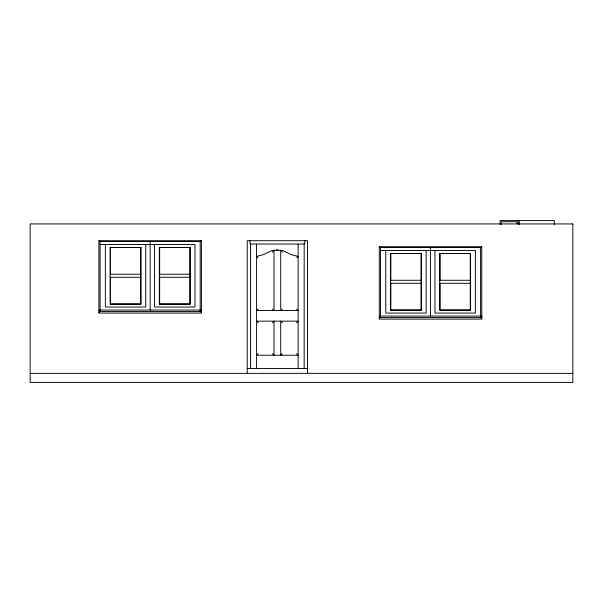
<?xml version="1.0" encoding="UTF-8"?>
<svg xmlns="http://www.w3.org/2000/svg" width="603" height="603" viewBox="0 0 603 603"><rect width="100%" height="100%" fill="white"/><g stroke="black" fill="none" stroke-linecap="round" stroke-linejoin="round"><path stroke-width="0.9" d="M272.292 252.288L274.018 250.215L274.018 310.545L272.405 308.955M258.197 308.955L256.592 310.545L298.146 310.545L296.54 308.955M282.332 308.955L280.719 310.545L280.719 250.215L282.445 252.288M272.405 322.748L274.018 321.158L274.018 355.25L272.405 353.659M258.197 353.659L256.592 355.25L298.146 355.25L296.54 353.659M296.54 322.748L298.146 321.158L256.592 321.158L258.197 322.748M282.332 353.659L280.719 355.25L280.719 321.158L282.332 322.748M296.736 257.745L298.146 256.448L291.475 254.685L282.935 250.637L276.619 250.041L271.802 250.637L263.262 254.685L256.592 256.448L258.001 257.745M110.138 247.456L140.981 247.456L140.981 304.048L110.138 304.048L110.138 247.456L140.981 247.456M159.343 247.456L190.186 247.456L190.186 304.048L159.343 304.048L159.343 247.456L190.186 247.456M98.892 240.703L100.098 241.456L200.196 241.456L201.402 240.703L201.402 313.063L98.892 313.063L98.892 240.703L201.402 240.703M110.138 304.048L140.981 304.048M98.892 312.309L100.098 311.555L200.196 311.555L201.402 312.309M159.343 304.048L190.186 304.048M390.533 253.486L421.376 253.486L421.376 310.078L390.533 310.078L390.533 253.486L421.376 253.486M439.738 253.486L470.581 253.486L470.581 310.078L439.738 310.078L439.738 253.486L470.581 253.486M379.287 246.733L380.493 247.486L480.591 247.486L481.797 246.733L481.797 319.093L379.287 319.093L379.287 246.733L481.797 246.733M390.533 310.078L421.376 310.078M379.287 318.339L380.493 317.585L480.591 317.585L481.797 318.339M439.738 310.078L470.581 310.078M98.892 310.462L100.098 310.048L201.402 310.048M379.287 316.492L380.493 316.078L481.797 316.078M276.619 250.041L278.119 250.041M250.584 244.019L304.176 244.019M100.098 244.471L194.965 244.471L194.965 307.033L154.564 307.033L154.564 244.471M380.493 250.501L475.36 250.501L475.36 313.063L434.959 313.063L434.959 250.501M110.138 274.244L140.981 274.244M159.343 274.244L190.186 274.244M110.138 277.259L140.981 277.259M159.343 277.259L190.186 277.259M390.533 280.274L421.376 280.274M439.738 280.274L470.581 280.274M390.533 283.289L421.376 283.289M439.738 283.289L470.581 283.289M247.23 368.516L307.53 368.516M30.15 373.363L572.85 373.363M480.591 316.078L481.797 316.492M200.196 310.048L201.402 310.462M554.353 224.467L554.353 220.592L500.083 220.592L500.083 224.354M519.319 220.592L519.319 224.339M518.173 220.592L518.173 224.354M517.027 223.607L517.027 221.738L501.229 221.738L501.229 224.429M480.591 247.486L480.591 317.585M470.28 253.675L470.28 309.889M440.039 253.675L440.039 280.274M440.039 283.289L440.039 309.889M430.542 247.486L430.542 316.078M426.155 250.501L426.155 313.063L385.754 313.063L385.754 250.501M421.075 253.675L421.075 309.889M390.834 253.675L390.834 280.274M390.834 283.289L390.834 309.889M380.493 247.486L380.493 317.585M307.53 373.363L307.53 240.703L247.23 240.703L247.23 373.363M304.847 240.703L304.847 243.356L304.176 243.356L304.176 368.516M298.146 244.29L298.146 368.516M256.592 244.29L256.592 368.516M250.584 368.516L250.584 243.356L249.913 243.356L249.913 240.703M200.196 241.456L200.196 311.555M189.885 247.645L189.885 303.859M159.644 247.645L159.644 274.244M159.644 277.259L159.644 303.859M150.147 241.456L150.147 310.048M145.76 244.471L145.76 307.033L105.359 307.033L105.359 244.471M140.68 247.645L140.68 303.859M110.439 247.645L110.439 274.244M110.439 277.259L110.439 303.859M100.098 241.456L100.098 311.555M572.85 223.924L30.15 223.924L30.15 382.408L572.85 382.408L572.85 223.924"/></g></svg>
